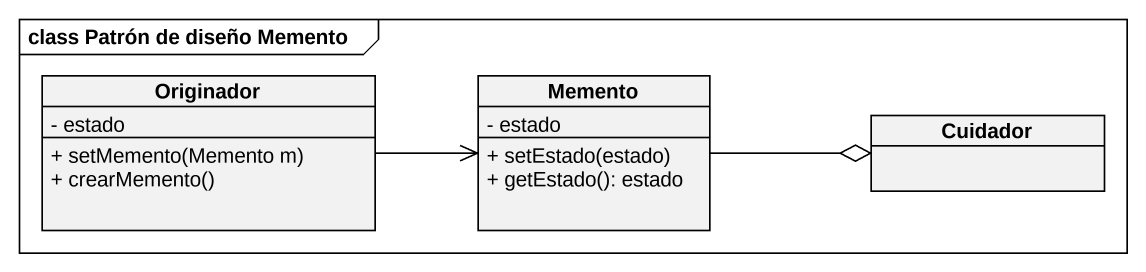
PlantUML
@startuml
mainframe class Patrón de diseño Memento
hide circle
hide empty members
skinparam classAttributeIconSize 0
class Originador {
  - estado
  + setMemento(Memento m)
  + crearMemento()
}
class Memento {
  - estado
  + setEstado(estado)
  + getEstado(): estado
}
class Cuidador
Originador -right-> Memento
Memento -right-o Cuidador
@enduml
